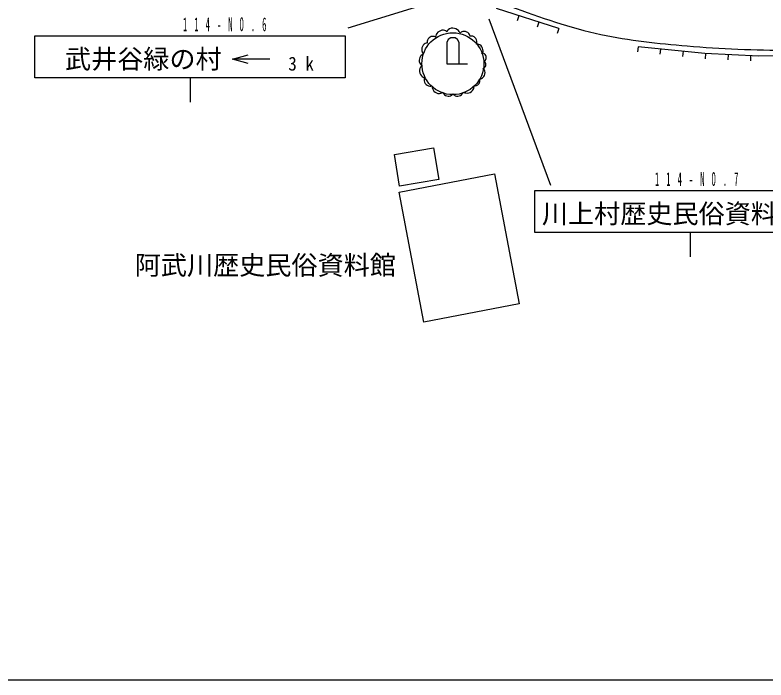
# Model space of a CAD drawing. Units: millimetres, scale not verified. Extents: x 40000 to 680000, y 20000 to 380000.
# Drawn here: x 389282 to 461179, y 205000 to 268666 of the extents above; entities that cross this region are included whole.
import ezdxf
from ezdxf.enums import TextEntityAlignment as Align

# ---------------------------------------------------------------- set-up
doc = ezdxf.new("R2010")
doc.units = ezdxf.units.MM
doc.header["$LTSCALE"] = 1000
doc.layers.add('M-BGD', color=7, linetype='Continuous', lineweight=25)
doc.layers.add('M-TTL-BAND', color=7, linetype='Continuous', lineweight=25)
doc.styles.add('ＭＳ ゴシック', font='')
doc.styles.get('ＭＳ ゴシック').set_extended_font_data('MS Gothic')

msp = doc.modelspace()

# ---------------------------------------------------------------- linework, layer by layer
at = {"layer": 'M-BGD'}
for p, q in [((421166, 267434), (430028, 270177)), ((441348, 267388), (435370, 269276)), ((440577, 252349), (434669, 268278)), ((437504, 268601), (437354, 268125)), ((439426, 267995), (439276, 267518)), ((441348, 267388), (441197, 266911)), ((448930, 265630), (448879, 265133)), ((455322, 264979), (448930, 265630)), ((451082, 265411), (451031, 264913)), ((453234, 265191), (453183, 264694)), ((460493, 264734), (455322, 264979)), ((455386, 264975), (455363, 264476)), ((457547, 264873), (457523, 264374)), ((459708, 264771), (459684, 264272)), ((467374, 264775), (460493, 264734)), ((413665, 264440), (410102, 264440)), ((406037, 262658), (406037, 260319)), ((453922, 247847), (453922, 245508))]:
    msp.add_line(p, q, dxfattribs=at)
for points in [[(430636, 267064), (430519, 267141), (430423, 267176), (430306, 267200), (430145, 267203), (430004, 267163), (429874, 267101), (429754, 267018), (429655, 266891), (429599, 266785), (429565, 266689), (429551, 266550)], [(431881, 266951), (431815, 267087), (431745, 267172), (431648, 267259), (431500, 267351), (431347, 267391), (431192, 267405), (431034, 267393), (430871, 267329), (430761, 267261), (430676, 267191), (430587, 267068)], [(432844, 266611), (432820, 266725), (432784, 266802), (432728, 266885), (432635, 266981), (432529, 267040), (432416, 267080), (432296, 267101), (432163, 267085), (432067, 267055), (431991, 267018), (431901, 266944)], [(429560, 266554), (429453, 266601), (429369, 266615), (429269, 266617), (429137, 266596), (429028, 266543), (428930, 266473), (428844, 266387), (428781, 266268), (428751, 266173), (428737, 266089), (428746, 265973)], [(431809, 263984), (431809, 266034), (431659, 266334), (431409, 266484), (431009, 266484), (430759, 266334), (430609, 266034), (430609, 263984), (432609, 263984)], [(433467, 265875), (433504, 265985), (433511, 266070), (433505, 266170), (433474, 266300), (433411, 266404), (433334, 266496), (433241, 266575), (433118, 266628), (433020, 266650), (432936, 266657), (432821, 266638)], [(428767, 265988), (428641, 265964), (428557, 265925), (428464, 265865), (428357, 265764), (428291, 265648), (428245, 265524), (428220, 265393), (428236, 265246), (428268, 265141), (428307, 265056), (428387, 264956)], [(433976, 264912), (434042, 265022), (434070, 265111), (434087, 265220), (434084, 265368), (434041, 265495), (433980, 265611), (433898, 265718), (433778, 265803), (433679, 265850), (433589, 265878), (433461, 265885)], [(411602, 264020), (410102, 264440), (411602, 264860)], [(428371, 264912), (428255, 264858), (428182, 264800), (428107, 264719), (428028, 264595), (427992, 264466), (427979, 264334), (427987, 264201), (428038, 264063), (428095, 263968), (428154, 263896), (428256, 263818)], [(434203, 264233), (434275, 264292), (434316, 264346), (434354, 264416), (434388, 264518), (434390, 264615), (434377, 264710), (434347, 264803), (434286, 264891), (434230, 264948), (434175, 264989), (434089, 265025)], [(434089, 263554), (434165, 263584), (434214, 263618), (434264, 263666), (434319, 263742), (434347, 263823), (434361, 263906), (434361, 263991), (434333, 264081), (434301, 264143), (434267, 264191), (434204, 264244)], [(428258, 263837), (428154, 263743), (428098, 263658), (428046, 263550), (428004, 263394), (428008, 263248), (428037, 263107), (428089, 262971), (428187, 262844), (428277, 262764), (428361, 262707), (428493, 262660)], [(433750, 262535), (433875, 262562), (433958, 262604), (434049, 262667), (434153, 262771), (434216, 262889), (434257, 263015), (434278, 263147), (434257, 263293), (434223, 263397), (434181, 263481), (434097, 263578)], [(428484, 262704), (428445, 262582), (428438, 262489), (428446, 262380), (428482, 262237), (428552, 262122), (428638, 262023), (428742, 261937), (428878, 261881), (428985, 261858), (429078, 261851), (429205, 261873)], [(433240, 261912), (433332, 261898), (433400, 261905), (433478, 261924), (433576, 261968), (433649, 262032), (433710, 262107), (433758, 262191), (433782, 262296), (433785, 262376), (433778, 262443), (433747, 262531)], [(429220, 261855), (429225, 261715), (429253, 261617), (429302, 261508), (429393, 261375), (429507, 261284), (429633, 261214), (429771, 261165), (429931, 261158), (430050, 261174), (430148, 261202), (430269, 261272)], [(432221, 261289), (432345, 261224), (432444, 261200), (432563, 261189), (432724, 261203), (432859, 261257), (432982, 261332), (433092, 261428), (433178, 261564), (433222, 261676), (433246, 261775), (433245, 261915)], [(430239, 261289), (430281, 261180), (430330, 261111), (430398, 261038), (430506, 260958), (430621, 260917), (430739, 260896), (430860, 260895), (430989, 260933), (431078, 260978), (431148, 261027), (431224, 261115)], [(431202, 261119), (431278, 261030), (431347, 260981), (431435, 260935), (431564, 260896), (431685, 260896), (431804, 260915), (431919, 260955), (432027, 261034), (432096, 261106), (432146, 261175), (432188, 261284)]]:
    msp.add_lwpolyline(points, dxfattribs=at)
for points in [[(420904, 262658), (391170, 262658), (391170, 266667), (420904, 266667)], [(429843, 252910), (426107, 252287), (425602, 255317), (429338, 255940)], [(428428, 239266), (426050, 251721), (435181, 253464), (437558, 241009)], [(468789, 247847), (439055, 247847), (439055, 251856), (468789, 251856)]]:
    msp.add_lwpolyline(points, close=True, dxfattribs=at)
msp.add_circle((431202, 264007), 2964, dxfattribs=at)
msp.add_open_spline([(416755, 283093), (418993, 280272), (421230, 277451), (424106, 275452), (425699, 274345), (427488, 273490), (429275, 272668), (431744, 271534), (434210, 270465), (436731, 269488), (439562, 268421), (442433, 267445), (445379, 266804), (448090, 266229), (450858, 265937), (453629, 265710), (456875, 265445), (460124, 265271), (463371, 265313), (466421, 265352), (469468, 265581), (472516, 265810)], degree=3, knots=[0, 0, 0, 0, 1, 1, 1, 2, 2, 2, 3, 3, 3, 4, 4, 4, 5, 5, 5, 6, 6, 6, 7, 7, 7, 7], dxfattribs=at)
at = {"layer": 'M-TTL-BAND'}
msp.add_line((40000, 205000), (579000, 205000), dxfattribs=at)

# ---------------------------------------------------------------- texts
at = {"layer": 'M-BGD', "style": 'ＭＳ ゴシック'}
for s, p in [('武井谷緑の村', (394066, 262992)), ('川上村歴史民俗資料館', (439723, 248181)), ('阿武川歴史民俗資料館', (400743, 243251))]:
    msp.add_text(s, height=1833, dxfattribs=at).set_placement(p, align=Align.BOTTOM_LEFT)
at = {"layer": 'M-BGD', "char_height": 1320, "attachment_point": 7, "style": 'ＭＳ ゴシック'}
for s, insert in [('\\T2.68;\\W0.45;114-NO.6', (405365, 267096)), ('\\T2.02;\\W0.9;3k', (415447, 263326)), ('\\T2.68;\\W0.45;114-NO.7', (450551, 252283))]:
    msp.add_mtext(s, dxfattribs=dict(at, insert=insert))

doc.saveas('drawing.dxf')
